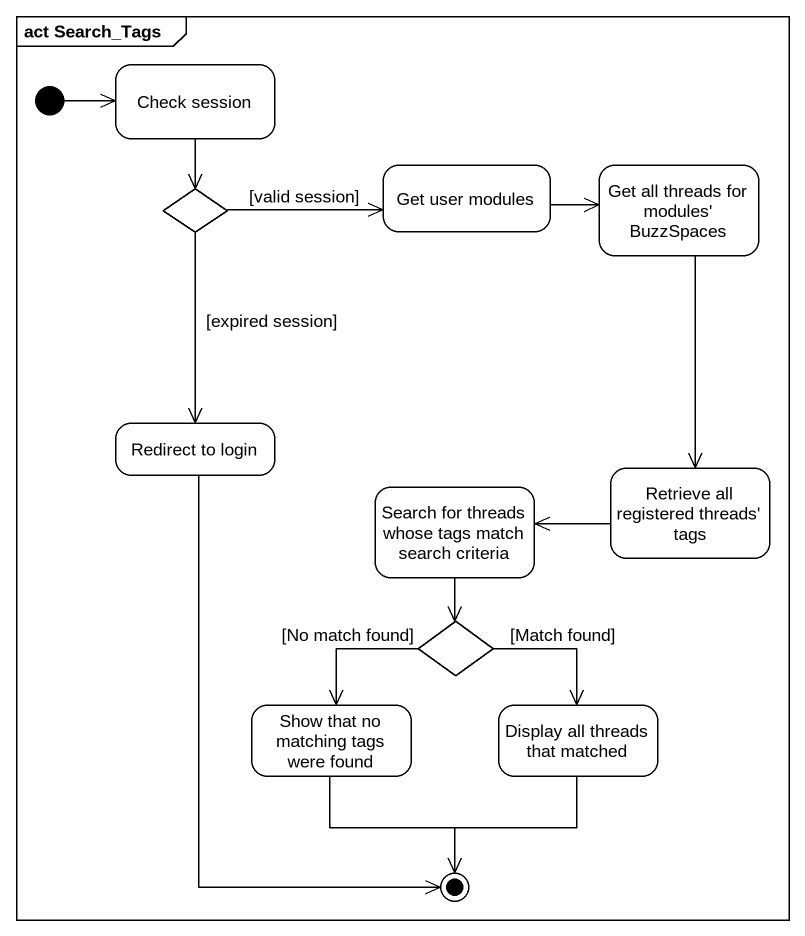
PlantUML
@startuml
mainframe act Search_Tags
hide empty description
state "Check session" as Check_session
state "Get user modules" as Get_user_modules
state "Get all threads for modules' BuzzSpaces" as Get_all_threads_for_modules
state choice1 <<choice>>
state "Redirect to login" as Redirect_to_login
state "Retrieve all registered threads' tags" as Retrieve_all_registered
state "Search for threads whose tags match search criteria" as Search_for_threads_whose
state choice2 <<choice>>
state "Show that no matching tags were found" as Show_that_no_matching_tags
state "Display all threads that matched" as Display_all_threads_that
[*] -right-> Check_session
Check_session --> choice1
Get_user_modules -right-> Get_all_threads_for_modules
Get_all_threads_for_modules --> Retrieve_all_registered
choice1 -right-> Get_user_modules : [valid session]
choice1 --> Redirect_to_login : [expired session]
Retrieve_all_registered -left-> Search_for_threads_whose
Search_for_threads_whose --> choice2
choice2 --> Show_that_no_matching_tags : [No match found]
choice2 --> Display_all_threads_that : [Match found]
Redirect_to_login --> [*]
Show_that_no_matching_tags --> [*]
Display_all_threads_that --> [*]
@enduml
